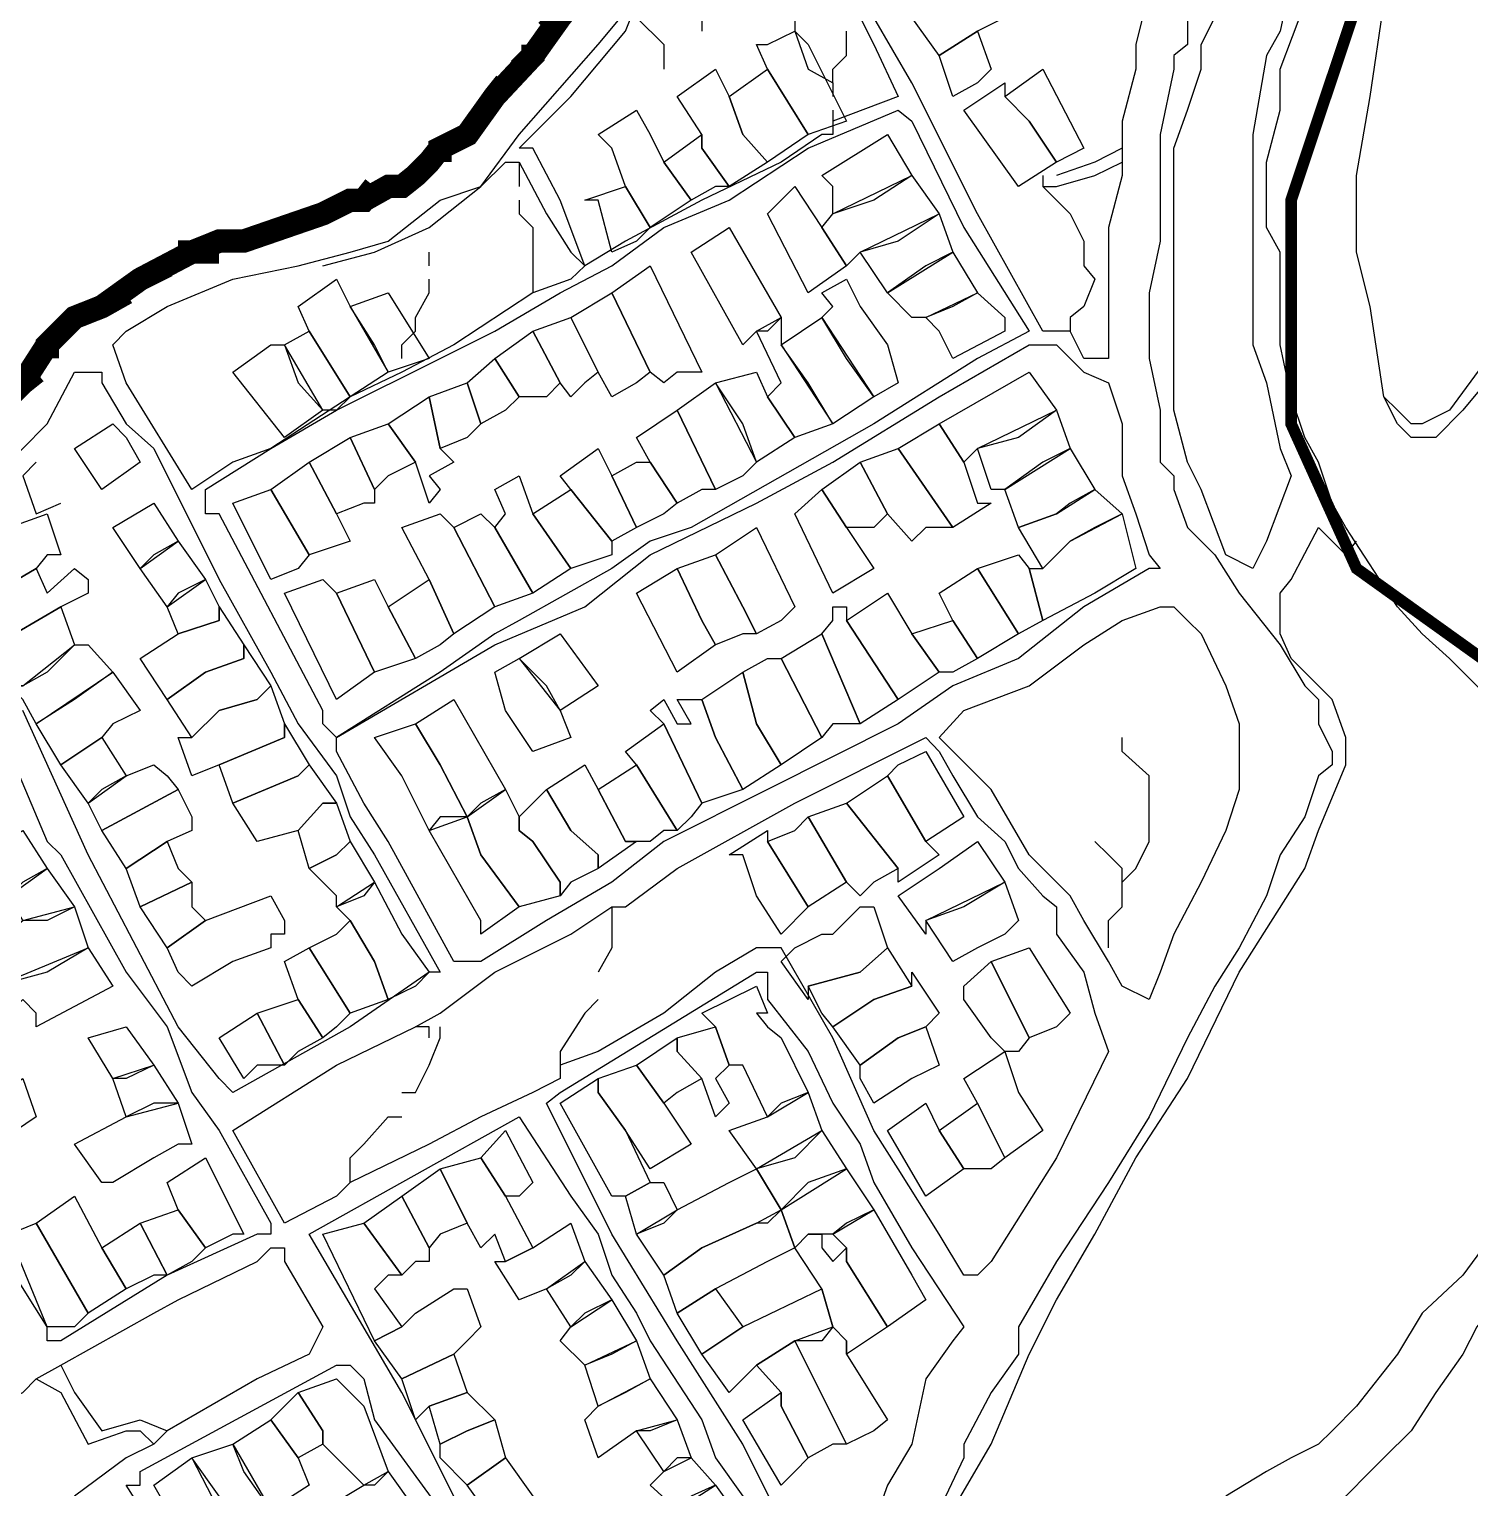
# Model space of a CAD drawing. Header units: millimetres. Extents: x -3588 to 75209, y -3737 to 38254.
# Drawn here: x 27608.5 to 27757.6, y 17771.6 to 17922.6 of the extents above; entities that cross this region are included whole.
import ezdxf

# ---------------------------------------------------------------- set-up
doc = ezdxf.new("R2010")
doc.units = ezdxf.units.MM
doc.layers.add('P', color=253, linetype='Continuous')

msp = doc.modelspace()

# ---------------------------------------------------------------- linework, layer by layer
at = {"layer": 'P'}
for points in [[(27737.968, 17914.174), (27737.968, 17918.415), (27740.497, 17925.185), (27743.329, 17930.562), (27745.858, 17937.332), (27748.69, 17942.693), (27750.099, 17946.934), (27751.507, 17949.463), (27752.643, 17953.704), (27754.052, 17959.065), (27754.052, 17963.018), (27754.052, 17965.834), (27754.052, 17971.212), (27754.052, 17976.573), (27754.052, 17983.342), (27754.052, 17986.159), (27754.052, 17988.704), (27752.643, 17988.704), (27747.282, 17988.704), (27745.858, 17988.704), (27744.738, 17987.583), (27744.738, 17986.159), (27745.858, 17974.028), (27745.858, 17968.379)], [(27747.282, 17915.599), (27748.69, 17925.185), (27750.099, 17930.562), (27752.643, 17937.332), (27755.46, 17944.101), (27759.413, 17950.887), (27763.654, 17956.248)], [(27671.345, 17925.185), (27674.161, 17927.73), (27679.522, 17934.499), (27680.947, 17935.923), (27679.522, 17930.562), (27678.114, 17925.185), (27678.114, 17922.368)], [(27694.486, 17923.777), (27695.894, 17920.96), (27698.439, 17915.599), (27691.669, 17913.054), (27691.669, 17911.646), (27690.533, 17911.646), (27686.308, 17908.813), (27678.114, 17904.86), (27670.208, 17900.635), (27665.983, 17898.091), (27664.559, 17896.682), (27660.622, 17895.274), (27652.428, 17889.913), (27647.067, 17887.08), (27641.706, 17884.536), (27633.512, 17879.174), (27629.559, 17877.766), (27625.334, 17874.949), (27618.548, 17885.96), (27617.14, 17889.913), (27618.548, 17891.321), (27622.789, 17893.85), (27629.559, 17896.682), (27636.344, 17898.091), (27641.706, 17899.499), (27645.659, 17900.635), (27651.02, 17904.86), (27655.245, 17906.285), (27659.198, 17911.646), (27667.392, 17920.96), (27674.161, 17929.138)], [(27709.449, 17923.777), (27706.633, 17922.368), (27702.68, 17919.824), (27699.847, 17923.777), (27705.208, 17926.609), (27708.041, 17927.73), (27710.858, 17925.185), (27709.449, 17923.777)], [(27739.088, 17927.73), (27737.968, 17922.368), (27736.544, 17919.824), (27735.135, 17911.646), (27735.135, 17900.635), (27735.135, 17896.682), (27735.135, 17889.913), (27736.544, 17885.96), (27737.968, 17879.174), (27739.088, 17876.358)], [(27724.413, 17926.609), (27723.004, 17920.96), (27723.004, 17918.415), (27721.596, 17913.054), (27721.596, 17910.238), (27721.596, 17908.813), (27721.596, 17907.405), (27720.172, 17902.044), (27720.172, 17896.682), (27720.172, 17892.729), (27720.172, 17888.488), (27717.643, 17888.488), (27716.219, 17891.321), (27713.402, 17891.321), (27706.633, 17903.452), (27699.847, 17917.007), (27695.894, 17923.777)], [(27665.983, 17898.091), (27663.439, 17904.86), (27660.622, 17910.238), (27659.198, 17910.238), (27664.559, 17915.599), (27670.208, 17922.368), (27671.345, 17925.185)], [(27728.366, 17925.185), (27728.366, 17920.96)], [(27663.439, 17923.777), (27660.622, 17919.824), (27656.669, 17915.599)], [(27671.345, 17923.777), (27674.161, 17920.96), (27674.161, 17919.824), (27674.161, 17918.415)], [(27687.716, 17923.777), (27687.716, 17922.368), (27689.125, 17918.415), (27691.669, 17917.007)], [(27739.088, 17876.358), (27736.544, 17869.588), (27735.135, 17866.755), (27732.319, 17868.164), (27729.774, 17874.949), (27728.366, 17877.766), (27726.957, 17883.127), (27726.957, 17888.488), (27726.957, 17896.682), (27726.957, 17903.452), (27726.957, 17910.238), (27728.366, 17914.174), (27729.774, 17918.415), (27729.774, 17920.96), (27731.182, 17923.777)], [(27684.884, 17920.96), (27687.716, 17922.368), (27689.125, 17920.96), (27693.078, 17913.054), (27689.125, 17911.646), (27684.884, 17918.415), (27683.763, 17920.96), (27684.884, 17920.96)], [(27691.669, 17917.007), (27691.669, 17918.415), (27693.078, 17919.824), (27693.078, 17922.368)], [(27706.633, 17917.007), (27704.088, 17915.599), (27702.68, 17919.824), (27706.633, 17922.368), (27708.041, 17918.415), (27706.633, 17917.007)], [(27728.366, 17920.96), (27726.957, 17919.824), (27726.957, 17918.415)], [(27682.355, 17911.646), (27684.884, 17908.813), (27680.947, 17906.285), (27678.114, 17910.238), (27678.114, 17911.646), (27675.569, 17915.599), (27679.522, 17918.415), (27680.947, 17915.599), (27682.355, 17911.646)], [(27682.355, 17911.646), (27680.947, 17915.599), (27684.884, 17918.415), (27689.125, 17911.646), (27684.884, 17908.813), (27682.355, 17911.646)], [(27711.994, 17913.054), (27709.449, 17915.599), (27713.402, 17918.415), (27717.643, 17910.238), (27714.811, 17908.813), (27711.994, 17913.054)], [(27726.957, 17918.415), (27725.533, 17911.646)], [(27656.669, 17915.599), (27653.836, 17911.646), (27651.02, 17910.238), (27649.884, 17908.813)], [(27691.669, 17917.007), (27691.669, 17915.599)], [(27711.994, 17913.054), (27714.811, 17908.813), (27710.858, 17906.285), (27705.208, 17914.174), (27709.449, 17917.007), (27709.449, 17915.599), (27711.994, 17913.054)], [(27745.858, 17907.405), (27747.282, 17915.599)], [(27699.847, 17913.054), (27705.208, 17902.044), (27711.994, 17891.321), (27706.633, 17888.488), (27695.894, 17881.719), (27676.994, 17870.996), (27672.753, 17869.588), (27668.8, 17866.755), (27659.198, 17861.394), (27656.669, 17859.986), (27651.02, 17856.033), (27640.297, 17849.263), (27638.873, 17850.672), (27638.873, 17852.08), (27628.15, 17872.405), (27626.742, 17872.405), (27626.742, 17873.525), (27626.742, 17874.949), (27633.512, 17879.174), (27640.297, 17883.127), (27651.02, 17888.488), (27656.669, 17891.321), (27663.439, 17895.274), (27668.8, 17898.091), (27674.161, 17902.044), (27680.947, 17904.86), (27689.125, 17910.238), (27698.439, 17914.174), (27699.847, 17913.054)], [(27674.161, 17908.813), (27676.994, 17904.86), (27672.753, 17902.044), (27670.208, 17906.285), (27668.8, 17910.238), (27667.392, 17911.646), (27671.345, 17914.174), (27672.753, 17911.646), (27674.161, 17908.813)], [(27691.669, 17914.174), (27691.669, 17913.054), (27691.669, 17911.646)], [(27736.544, 17902.044), (27736.544, 17904.86), (27736.544, 17908.813), (27737.968, 17914.174)], [(27679.522, 17906.285), (27676.994, 17904.86), (27674.161, 17908.813), (27678.114, 17911.646), (27678.114, 17910.238), (27680.947, 17906.285), (27679.522, 17906.285)], [(27695.894, 17904.86), (27691.669, 17903.452), (27691.669, 17904.86), (27691.669, 17906.285), (27690.533, 17907.405), (27697.319, 17911.646), (27699.847, 17907.405), (27695.894, 17904.86)], [(27725.533, 17911.646), (27725.533, 17910.238), (27725.533, 17906.285)], [(27721.596, 17910.238), (27718.764, 17908.813), (27714.811, 17907.405)], [(27638.873, 17898.091), (27644.234, 17899.499), (27649.884, 17902.044), (27655.245, 17906.285), (27657.789, 17908.813), (27659.198, 17908.813)], [(27649.884, 17908.813), (27648.475, 17907.405)], [(27659.198, 17908.813), (27659.198, 17907.405), (27659.198, 17906.285)], [(27659.198, 17908.813), (27662.03, 17903.452), (27664.559, 17899.499), (27665.983, 17898.091)], [(27713.402, 17906.285), (27714.811, 17906.285), (27718.764, 17907.405), (27721.596, 17908.813)], [(27648.475, 17907.405), (27647.067, 17906.285)], [(27698.439, 17900.635), (27694.486, 17899.499), (27693.078, 17898.091), (27690.533, 17902.044), (27691.669, 17903.452), (27699.847, 17907.405), (27702.68, 17903.452), (27698.439, 17900.635)], [(27713.402, 17907.405), (27713.402, 17906.285)], [(27748.69, 17884.536), (27747.282, 17893.85), (27745.858, 17899.499), (27745.858, 17907.405)], [(27647.067, 17906.285), (27645.659, 17906.285), (27643.114, 17904.86)], [(27671.345, 17900.635), (27668.8, 17899.499), (27667.392, 17904.86), (27665.983, 17904.86), (27670.208, 17906.285), (27672.753, 17902.044), (27671.345, 17900.635)], [(27690.533, 17902.044), (27693.078, 17898.091), (27689.125, 17895.274), (27684.884, 17903.452), (27687.716, 17906.285), (27690.533, 17902.044)], [(27713.402, 17906.285), (27716.219, 17903.452), (27717.643, 17900.635), (27717.643, 17898.091), (27718.764, 17896.682), (27717.643, 17893.85), (27716.219, 17892.729), (27716.219, 17891.321)], [(27725.533, 17906.285), (27725.533, 17900.635)], [(27638.873, 17903.452), (27630.695, 17900.635)], [(27643.114, 17904.86), (27641.706, 17904.86), (27638.873, 17903.452)], [(27659.198, 17904.86), (27659.198, 17903.452), (27660.622, 17902.044), (27660.622, 17900.635), (27660.622, 17898.091), (27660.622, 17895.274)], [(27701.271, 17898.091), (27697.319, 17895.274), (27694.486, 17899.499), (27702.68, 17903.452), (27704.088, 17899.499), (27701.271, 17898.091)], [(27684.884, 17891.321), (27683.763, 17891.321), (27682.355, 17889.913), (27676.994, 17899.499), (27680.947, 17902.044), (27686.308, 17892.729), (27684.884, 17891.321)], [(27739.088, 17884.536), (27737.968, 17889.913), (27737.968, 17899.499), (27736.544, 17902.044)], [(27628.15, 17900.635), (27625.334, 17899.499)], [(27630.695, 17900.635), (27628.15, 17900.635)], [(27725.533, 17900.635), (27724.413, 17895.274)], [(27625.334, 17899.499), (27619.973, 17896.682), (27616.02, 17893.85), (27613.187, 17892.729), (27610.37, 17889.913)], [(27649.884, 17898.091), (27649.884, 17899.499)], [(27704.088, 17893.85), (27701.271, 17892.729), (27699.847, 17892.729), (27697.319, 17895.274), (27704.088, 17899.499), (27706.633, 17895.274), (27704.088, 17893.85)], [(27675.569, 17887.08), (27674.161, 17885.96), (27672.753, 17887.08), (27668.8, 17895.274), (27672.753, 17898.091), (27678.114, 17887.08), (27675.569, 17887.08)], [(27641.706, 17893.85), (27645.659, 17887.08), (27641.706, 17884.536), (27637.465, 17891.321), (27636.344, 17893.85), (27640.297, 17896.682), (27641.706, 17893.85)], [(27647.067, 17888.488), (27647.067, 17889.913), (27648.475, 17891.321), (27648.475, 17892.729), (27649.884, 17895.274), (27649.884, 17896.682)], [(27693.078, 17888.488), (27690.533, 17892.729), (27691.669, 17893.85), (27690.533, 17895.274), (27693.078, 17896.682), (27694.486, 17893.85), (27697.319, 17889.913), (27698.439, 17885.96), (27695.894, 17884.536), (27693.078, 17888.488)], [(27644.234, 17889.913), (27641.706, 17893.85), (27645.659, 17895.274), (27649.884, 17888.488), (27645.659, 17887.08), (27644.234, 17889.913)], [(27671.345, 17885.96), (27668.8, 17884.536), (27667.392, 17887.08), (27664.559, 17892.729), (27668.8, 17895.274), (27672.753, 17887.08), (27671.345, 17885.96)], [(27702.68, 17891.321), (27701.271, 17892.729), (27706.633, 17895.274), (27709.449, 17892.729), (27709.449, 17891.321), (27704.088, 17888.488), (27702.68, 17891.321)], [(27724.413, 17895.274), (27724.413, 17892.729), (27724.413, 17888.488)], [(27665.983, 17885.96), (27664.559, 17884.536), (27663.439, 17885.96), (27660.622, 17891.321), (27664.559, 17892.729), (27667.392, 17887.08), (27665.983, 17885.96)], [(27686.308, 17889.913), (27691.669, 17881.719), (27687.716, 17880.311), (27684.884, 17884.536), (27686.308, 17885.96), (27683.763, 17891.321), (27686.308, 17892.729), (27686.308, 17889.913)], [(27689.125, 17885.96), (27686.308, 17889.913), (27690.533, 17892.729), (27695.894, 17884.536), (27691.669, 17881.719), (27689.125, 17885.96)], [(27763.654, 17892.729), (27759.413, 17888.488), (27755.46, 17883.127), (27752.643, 17881.719), (27751.507, 17881.719), (27750.099, 17883.127), (27748.69, 17884.536)], [(27610.37, 17889.913), (27607.826, 17885.96), (27606.417, 17884.536)], [(27636.344, 17885.96), (27638.873, 17883.127), (27634.92, 17880.311), (27629.559, 17887.08), (27633.512, 17889.913), (27634.92, 17889.913), (27636.344, 17885.96)], [(27640.297, 17883.127), (27638.873, 17883.127), (27634.92, 17889.913), (27637.465, 17891.321), (27641.706, 17884.536), (27640.297, 17883.127)], [(27717.643, 17887.08), (27720.172, 17885.96), (27721.596, 17881.719), (27721.596, 17876.358), (27723.004, 17872.405), (27724.413, 17868.164), (27725.533, 17866.755), (27724.413, 17866.755), (27717.643, 17862.803), (27710.858, 17857.441), (27704.088, 17854.625), (27698.439, 17850.672), (27684.884, 17843.886), (27674.161, 17838.525), (27668.8, 17834.3), (27662.03, 17830.347), (27655.245, 17826.106), (27653.836, 17826.106), (27652.428, 17826.106), (27645.659, 17838.525), (27643.114, 17842.478), (27640.297, 17847.839), (27640.297, 17849.263), (27656.669, 17858.85), (27665.983, 17862.803), (27672.753, 17868.164), (27683.763, 17873.525), (27691.669, 17877.766), (27702.68, 17884.536), (27711.994, 17889.913), (27714.811, 17889.913), (27717.643, 17887.08)], [(27662.03, 17884.536), (27659.198, 17884.536), (27656.669, 17888.488), (27660.622, 17891.321), (27663.439, 17885.96), (27662.03, 17884.536)], [(27763.654, 17891.321), (27756.868, 17883.127)], [(27657.789, 17883.127), (27655.245, 17881.719), (27653.836, 17885.96), (27656.669, 17888.488), (27659.198, 17884.536), (27657.789, 17883.127)], [(27724.413, 17888.488), (27725.533, 17883.127)], [(27605.009, 17876.358), (27610.37, 17881.719), (27613.187, 17887.08), (27614.595, 17887.08), (27616.02, 17887.08), (27616.02, 17885.96), (27618.548, 17881.719)], [(27682.355, 17881.719), (27679.522, 17885.96), (27683.763, 17887.08), (27684.884, 17884.536), (27687.716, 17880.311), (27683.763, 17877.766), (27682.355, 17881.719)], [(27710.858, 17880.311), (27706.633, 17879.174), (27705.208, 17877.766), (27702.68, 17881.719), (27711.994, 17887.08), (27714.811, 17883.127), (27710.858, 17880.311)], [(27653.836, 17880.311), (27651.02, 17879.174), (27649.884, 17884.536), (27653.836, 17885.96), (27655.245, 17881.719), (27653.836, 17880.311)], [(27682.355, 17876.358), (27679.522, 17874.949), (27675.569, 17883.127), (27679.522, 17885.96), (27683.763, 17877.766), (27682.355, 17876.358)], [(27651.02, 17879.174), (27652.428, 17877.766), (27649.884, 17876.358), (27651.02, 17874.949), (27649.884, 17873.525), (27648.475, 17877.766), (27645.659, 17881.719), (27649.884, 17884.536), (27651.02, 17879.174)], [(27741.921, 17877.766), (27740.497, 17880.311), (27739.088, 17884.536)], [(27750.099, 17881.719), (27748.69, 17884.536)], [(27678.114, 17874.949), (27675.569, 17873.525), (27672.753, 17877.766), (27671.345, 17880.311), (27675.569, 17883.127), (27679.522, 17874.949), (27678.114, 17874.949)], [(27713.402, 17877.766), (27709.449, 17874.949), (27708.041, 17874.949), (27706.633, 17879.174), (27714.811, 17883.127), (27716.219, 17879.174), (27713.402, 17877.766)], [(27725.533, 17883.127), (27725.533, 17880.311)], [(27756.868, 17883.127), (27754.052, 17880.311), (27751.507, 17880.311), (27750.099, 17881.719)], [(27618.548, 17881.719), (27621.381, 17879.174), (27628.15, 17865.635), (27633.512, 17856.033), (27636.344, 17850.672), (27640.297, 17845.31), (27641.706, 17841.069), (27644.234, 17837.117), (27651.02, 17824.986), (27649.884, 17824.986), (27641.706, 17819.336), (27629.559, 17812.551), (27628.15, 17813.975), (27623.91, 17819.336), (27614.595, 17837.117), (27607.826, 17852.08)], [(27618.548, 17880.311), (27619.973, 17877.766), (27616.02, 17874.949), (27613.187, 17879.174), (27617.14, 17881.719), (27618.548, 17880.311)], [(27645.659, 17876.358), (27644.234, 17874.949), (27641.706, 17880.311), (27645.659, 17881.719), (27648.475, 17877.766), (27645.659, 17876.358)], [(27705.208, 17877.766), (27706.633, 17873.525), (27708.041, 17873.525), (27704.088, 17870.996), (27698.439, 17879.174), (27702.68, 17881.719), (27705.208, 17877.766)], [(27643.114, 17873.525), (27640.297, 17872.405), (27637.465, 17877.766), (27641.706, 17880.311), (27644.234, 17874.949), (27644.234, 17873.525), (27643.114, 17873.525)], [(27725.533, 17880.311), (27725.533, 17877.766), (27726.957, 17876.358)], [(27668.8, 17876.358), (27671.345, 17870.996), (27668.8, 17869.588), (27664.559, 17874.949), (27663.439, 17876.358), (27667.392, 17879.174), (27668.8, 17876.358)], [(27701.271, 17870.996), (27699.847, 17869.588), (27697.319, 17872.405), (27694.486, 17877.766), (27698.439, 17879.174), (27704.088, 17870.996), (27701.271, 17870.996)], [(27716.219, 17873.525), (27714.811, 17872.405), (27710.858, 17870.996), (27709.449, 17874.949), (27716.219, 17879.174), (27718.764, 17874.949), (27716.219, 17873.525)], [(27609.234, 17877.766), (27607.826, 17876.358), (27609.234, 17872.405), (27611.779, 17873.525)], [(27640.297, 17872.405), (27641.706, 17869.588), (27637.465, 17868.164), (27633.512, 17874.949), (27637.465, 17877.766), (27640.297, 17872.405)], [(27660.622, 17872.405), (27664.559, 17866.755), (27660.622, 17864.211), (27656.669, 17870.996), (27657.789, 17872.405), (27656.669, 17874.949), (27659.198, 17876.358), (27660.622, 17872.405)], [(27674.161, 17872.405), (27671.345, 17870.996), (27668.8, 17876.358), (27671.345, 17877.766), (27672.753, 17877.766), (27675.569, 17873.525), (27674.161, 17872.405)], [(27695.894, 17870.996), (27693.078, 17870.996), (27690.533, 17874.949), (27694.486, 17877.766), (27697.319, 17872.405), (27695.894, 17870.996)], [(27726.957, 17876.358), (27726.957, 17874.949), (27728.366, 17870.996)], [(27752.643, 17859.986), (27750.099, 17862.803), (27744.738, 17870.996), (27743.329, 17873.525), (27741.921, 17877.766)], [(27636.344, 17866.755), (27633.512, 17865.635), (27629.559, 17873.525), (27633.512, 17874.949), (27637.465, 17868.164), (27636.344, 17866.755)], [(27664.559, 17866.755), (27660.622, 17872.405), (27664.559, 17874.949), (27668.8, 17869.588), (27668.8, 17868.164), (27664.559, 17866.755)], [(27693.078, 17870.996), (27695.894, 17866.755), (27691.669, 17864.211), (27687.716, 17872.405), (27690.533, 17874.949), (27693.078, 17870.996)], [(27718.764, 17870.996), (27716.219, 17869.588), (27713.402, 17866.755), (27710.858, 17870.996), (27714.811, 17872.405), (27718.764, 17874.949), (27721.596, 17872.405), (27718.764, 17870.996)], [(27621.381, 17868.164), (27619.973, 17866.755), (27617.14, 17870.996), (27621.381, 17873.525), (27623.91, 17869.588), (27621.381, 17868.164)], [(27610.37, 17868.164), (27609.234, 17866.755), (27602.465, 17862.803), (27599.648, 17866.755), (27601.056, 17866.755), (27606.417, 17870.996), (27610.37, 17872.405), (27611.779, 17868.164), (27610.37, 17868.164)], [(27652.428, 17870.996), (27656.669, 17862.803), (27652.428, 17859.986), (27649.884, 17865.635), (27647.067, 17870.996), (27651.02, 17872.405), (27652.428, 17870.996)], [(27656.669, 17870.996), (27660.622, 17864.211), (27656.669, 17862.803), (27652.428, 17870.996), (27655.245, 17872.405), (27656.669, 17870.996)], [(27716.219, 17869.588), (27721.596, 17872.405), (27723.004, 17866.755), (27718.764, 17864.211), (27713.402, 17861.394), (27711.994, 17866.755), (27713.402, 17866.755), (27716.219, 17869.588)], [(27686.308, 17861.394), (27683.763, 17859.986), (27682.355, 17862.803), (27679.522, 17868.164), (27683.763, 17870.996), (27687.716, 17862.803), (27686.308, 17861.394)], [(27704.088, 17769.373), (27708.041, 17776.142), (27711.994, 17785.457), (27714.811, 17791.106), (27718.764, 17797.875), (27723.004, 17805.781), (27728.366, 17813.975), (27733.727, 17824.986), (27740.497, 17835.708), (27741.921, 17839.661), (27744.738, 17846.431), (27744.738, 17849.263), (27743.329, 17853.2), (27739.088, 17857.441), (27737.968, 17859.986), (27737.968, 17861.394), (27737.968, 17862.803), (27737.968, 17864.211), (27739.088, 17865.635), (27741.921, 17870.996), (27744.738, 17868.164), (27745.858, 17869.588)], [(27728.366, 17870.996), (27731.182, 17868.164), (27733.727, 17864.211), (27737.968, 17858.85), (27740.497, 17854.625), (27741.921, 17853.2), (27741.921, 17850.672)], [(27623.91, 17864.211), (27622.789, 17862.803), (27619.973, 17866.755), (27623.91, 17869.588), (27626.742, 17865.635), (27623.91, 17864.211)], [(27682.355, 17859.986), (27679.522, 17858.85), (27678.114, 17861.394), (27675.569, 17866.755), (27679.522, 17868.164), (27682.355, 17862.803), (27683.763, 17859.986), (27682.355, 17859.986)], [(27711.994, 17866.755), (27713.402, 17861.394), (27710.858, 17859.986), (27706.633, 17866.755), (27710.858, 17868.164), (27711.994, 17866.755)], [(27614.595, 17865.635), (27614.595, 17864.211), (27611.779, 17862.803), (27605.009, 17858.85), (27602.465, 17862.803), (27609.234, 17866.755), (27610.37, 17864.211), (27613.187, 17866.755), (27614.595, 17865.635)], [(27678.114, 17861.394), (27679.522, 17858.85), (27675.569, 17856.033), (27671.345, 17864.211), (27675.569, 17866.755), (27678.114, 17861.394)], [(27706.633, 17866.755), (27710.858, 17859.986), (27706.633, 17857.441), (27704.088, 17861.394), (27702.68, 17864.211), (27706.633, 17866.755)], [(27628.15, 17862.803), (27628.15, 17861.394), (27623.91, 17859.986), (27622.789, 17862.803), (27626.742, 17865.635), (27628.15, 17862.803)], [(27640.297, 17864.211), (27644.234, 17856.033), (27640.297, 17853.2), (27634.92, 17864.211), (27638.873, 17865.635), (27640.297, 17864.211)], [(27645.659, 17862.803), (27648.475, 17857.441), (27644.234, 17856.033), (27640.297, 17864.211), (27644.234, 17865.635), (27645.659, 17862.803)], [(27651.02, 17858.85), (27648.475, 17857.441), (27645.659, 17862.803), (27649.884, 17865.635), (27652.428, 17859.986), (27651.02, 17858.85)], [(27699.847, 17859.986), (27702.68, 17856.033), (27698.439, 17853.2), (27693.078, 17861.394), (27697.319, 17864.211), (27699.847, 17859.986)], [(27610.37, 17856.033), (27607.826, 17854.625), (27606.417, 17854.625), (27605.009, 17858.85), (27611.779, 17862.803), (27613.187, 17858.85), (27610.37, 17856.033)], [(27630.695, 17857.441), (27626.742, 17856.033), (27622.789, 17853.2), (27619.973, 17857.441), (27623.91, 17859.986), (27628.15, 17861.394), (27628.15, 17862.803), (27630.695, 17858.85), (27630.695, 17857.441)], [(27693.078, 17861.394), (27698.439, 17853.2), (27694.486, 17850.672), (27690.533, 17859.986), (27691.669, 17861.394), (27691.669, 17862.803), (27693.078, 17862.803), (27693.078, 17861.394)], [(27721.596, 17861.394), (27725.533, 17862.803), (27726.957, 17862.803), (27728.366, 17861.394), (27729.774, 17859.986), (27732.319, 17854.625), (27733.727, 17850.672), (27733.727, 17846.431), (27733.727, 17843.886), (27732.319, 17839.661), (27729.774, 17834.3), (27726.957, 17828.939), (27725.533, 17824.986), (27724.413, 17822.153), (27721.596, 17823.561), (27720.172, 17826.106), (27717.643, 17830.347), (27716.219, 17832.876), (27711.994, 17837.117), (27708.041, 17843.886), (27702.68, 17849.263), (27705.208, 17852.08), (27711.994, 17854.625), (27717.643, 17858.85), (27721.596, 17861.394)], [(27704.088, 17856.033), (27702.68, 17856.033), (27699.847, 17859.986), (27704.088, 17861.394), (27706.633, 17857.441), (27704.088, 17856.033)], [(27662.03, 17854.625), (27659.198, 17857.441), (27663.439, 17859.986), (27667.392, 17854.625), (27663.439, 17852.08), (27662.03, 17854.625)], [(27691.669, 17850.672), (27690.533, 17849.263), (27686.308, 17857.441), (27690.533, 17859.986), (27694.486, 17850.672), (27691.669, 17850.672)], [(27763.654, 17849.263), (27755.46, 17857.441), (27752.643, 17859.986)], [(27613.187, 17853.2), (27609.234, 17850.672), (27607.826, 17853.2), (27606.417, 17854.625), (27607.826, 17854.625), (27613.187, 17858.85), (27614.595, 17858.85), (27617.14, 17856.033), (27613.187, 17853.2)], [(27632.103, 17853.2), (27628.15, 17852.08), (27625.334, 17849.263), (27622.789, 17853.2), (27626.742, 17856.033), (27630.695, 17857.441), (27630.695, 17858.85), (27633.512, 17854.625), (27632.103, 17853.2)], [(27657.789, 17852.08), (27656.669, 17856.033), (27659.198, 17857.441), (27663.439, 17852.08), (27664.559, 17849.263), (27660.622, 17847.839), (27657.789, 17852.08)], [(27686.308, 17857.441), (27690.533, 17849.263), (27686.308, 17846.431), (27683.763, 17850.672), (27682.355, 17856.033), (27684.884, 17857.441), (27686.308, 17857.441)], [(27617.14, 17850.672), (27616.02, 17849.263), (27611.779, 17846.431), (27609.234, 17850.672), (27617.14, 17856.033), (27619.973, 17852.08), (27617.14, 17850.672)], [(27679.522, 17849.263), (27678.114, 17853.2), (27682.355, 17856.033), (27683.763, 17850.672), (27686.308, 17846.431), (27682.355, 17843.886), (27679.522, 17849.263)], [(27634.92, 17850.672), (27634.92, 17849.263), (27628.15, 17846.431), (27625.334, 17845.31), (27623.91, 17849.263), (27625.334, 17849.263), (27628.15, 17852.08), (27632.103, 17853.2), (27633.512, 17854.625), (27634.92, 17850.672)], [(27655.245, 17842.478), (27653.836, 17841.069), (27651.02, 17846.431), (27648.475, 17850.672), (27652.428, 17853.2), (27657.789, 17843.886), (27655.245, 17842.478)], [(27678.114, 17853.2), (27679.522, 17849.263), (27682.355, 17843.886), (27678.114, 17842.478), (27674.161, 17850.672), (27672.753, 17852.08), (27674.161, 17853.2), (27675.569, 17850.672), (27676.994, 17850.672), (27675.569, 17853.2), (27676.994, 17853.2), (27678.114, 17853.2)], [(27637.465, 17846.431), (27636.344, 17845.31), (27629.559, 17842.478), (27628.15, 17846.431), (27634.92, 17849.263), (27634.92, 17850.672), (27637.465, 17846.431)], [(27651.02, 17841.069), (27649.884, 17839.661), (27647.067, 17845.31), (27644.234, 17849.263), (27648.475, 17850.672), (27651.02, 17846.431), (27653.836, 17841.069), (27651.02, 17841.069)], [(27676.994, 17841.069), (27675.569, 17839.661), (27671.345, 17846.431), (27670.208, 17847.839), (27674.161, 17850.672), (27678.114, 17842.478), (27676.994, 17841.069)], [(27741.921, 17850.672), (27743.329, 17847.839), (27743.329, 17846.431), (27741.921, 17845.31)], [(27616.02, 17843.886), (27614.595, 17842.478), (27611.779, 17846.431), (27616.02, 17849.263), (27618.548, 17845.31), (27616.02, 17843.886)], [(27702.68, 17847.839), (27704.088, 17845.31), (27706.633, 17841.069), (27709.449, 17838.525), (27710.858, 17835.708), (27713.402, 17832.876), (27714.811, 17831.755), (27714.811, 17828.939), (27717.643, 17824.986), (27718.764, 17820.745), (27720.172, 17816.792), (27714.811, 17805.781), (27708.041, 17795.059), (27706.633, 17793.65), (27705.208, 17793.65), (27702.68, 17797.875), (27698.439, 17804.661), (27695.894, 17808.614), (27691.669, 17818.2), (27686.308, 17827.514), (27683.763, 17827.514), (27679.522, 17824.986), (27674.161, 17820.745), (27667.392, 17816.792), (27663.439, 17815.384), (27663.439, 17813.975), (27660.622, 17812.551), (27655.245, 17810.022), (27649.884, 17807.19), (27641.706, 17803.237), (27640.297, 17801.828), (27634.92, 17799.012), (27629.559, 17808.614), (27640.297, 17815.384), (27648.475, 17819.336), (27651.02, 17820.745), (27656.669, 17824.986), (27664.559, 17828.939), (27668.8, 17831.755), (27670.208, 17831.755), (27675.569, 17835.708), (27687.716, 17842.478), (27701.271, 17849.263), (27702.68, 17847.839)], [(27721.596, 17834.3), (27723.004, 17835.708), (27724.413, 17838.525), (27724.413, 17841.069), (27724.413, 17842.478), (27724.413, 17843.886), (27724.413, 17845.31), (27721.596, 17847.839), (27721.596, 17849.263)], [(27606.417, 17847.839), (27610.37, 17838.525), (27611.779, 17837.117), (27618.548, 17824.986), (27622.789, 17819.336), (27625.334, 17812.551), (27628.15, 17808.614), (27633.512, 17799.012), (27633.512, 17797.875), (27632.103, 17797.875), (27622.789, 17793.65), (27611.779, 17786.865), (27610.37, 17786.865), (27610.37, 17788.289), (27603.585, 17799.012)], [(27698.439, 17846.431), (27701.271, 17847.839), (27705.208, 17841.069), (27701.271, 17838.525), (27697.319, 17845.31), (27698.439, 17846.431)], [(27622.789, 17845.31), (27623.91, 17843.886), (27616.02, 17839.661), (27614.595, 17842.478), (27618.548, 17845.31), (27621.381, 17846.431), (27622.789, 17845.31)], [(27638.873, 17842.478), (27636.344, 17839.661), (27632.103, 17838.525), (27629.559, 17842.478), (27636.344, 17845.31), (27637.465, 17846.431), (27640.297, 17842.478), (27638.873, 17842.478)], [(27667.392, 17843.886), (27670.208, 17838.525), (27671.345, 17838.525), (27667.392, 17835.708), (27667.392, 17837.117), (27664.559, 17839.661), (27662.03, 17843.886), (27665.983, 17846.431), (27667.392, 17843.886)], [(27674.161, 17839.661), (27672.753, 17838.525), (27671.345, 17838.525), (27670.208, 17838.525), (27667.392, 17843.886), (27671.345, 17846.431), (27675.569, 17839.661), (27674.161, 17839.661)], [(27701.271, 17838.525), (27702.68, 17837.117), (27698.439, 17834.3), (27698.439, 17835.708), (27693.078, 17842.478), (27697.319, 17845.31), (27701.271, 17838.525)], [(27741.921, 17845.31), (27740.497, 17841.069)], [(27625.334, 17841.069), (27625.334, 17839.661), (27622.789, 17838.525), (27618.548, 17835.708), (27616.02, 17839.661), (27623.91, 17843.886), (27625.334, 17841.069)], [(27655.245, 17837.117), (27653.836, 17841.069), (27657.789, 17843.886), (27659.198, 17841.069), (27659.198, 17839.661), (27660.622, 17838.525), (27663.439, 17834.3), (27663.439, 17832.876), (27659.198, 17831.755), (27655.245, 17837.117)], [(27664.559, 17834.3), (27663.439, 17832.876), (27663.439, 17834.3), (27660.622, 17838.525), (27659.198, 17839.661), (27659.198, 17841.069), (27662.03, 17843.886), (27664.559, 17839.661), (27667.392, 17837.117), (27667.392, 17835.708), (27664.559, 17834.3)], [(27641.706, 17838.525), (27640.297, 17837.117), (27637.465, 17835.708), (27636.344, 17839.661), (27638.873, 17842.478), (27640.297, 17842.478), (27641.706, 17838.525)], [(27695.894, 17834.3), (27694.486, 17832.876), (27693.078, 17834.3), (27689.125, 17841.069), (27693.078, 17842.478), (27698.439, 17835.708), (27695.894, 17834.3)], [(27655.245, 17837.117), (27659.198, 17831.755), (27655.245, 17828.939), (27655.245, 17830.347), (27649.884, 17839.661), (27653.836, 17841.069), (27655.245, 17837.117)], [(27687.716, 17839.661), (27689.125, 17841.069), (27693.078, 17834.3), (27689.125, 17831.755), (27684.884, 17838.525), (27687.716, 17839.661)], [(27740.497, 17841.069), (27737.968, 17837.117)], [(27607.826, 17834.3), (27606.417, 17832.876), (27602.465, 17831.755), (27601.056, 17834.3), (27599.648, 17832.876), (27598.224, 17834.3), (27601.056, 17835.708), (27607.826, 17839.661), (27610.37, 17835.708), (27607.826, 17834.3)], [(27683.763, 17832.876), (27682.355, 17837.117), (27680.947, 17837.117), (27684.884, 17839.661), (27684.884, 17838.525), (27689.125, 17831.755), (27686.308, 17828.939), (27683.763, 17832.876)], [(27623.91, 17835.708), (27625.334, 17834.3), (27619.973, 17831.755), (27618.548, 17835.708), (27622.789, 17838.525), (27623.91, 17835.708)], [(27643.114, 17832.876), (27640.297, 17831.755), (27640.297, 17832.876), (27637.465, 17835.708), (27640.297, 17837.117), (27641.706, 17838.525), (27644.234, 17834.3), (27643.114, 17832.876)], [(27705.208, 17831.755), (27701.271, 17830.347), (27701.271, 17828.939), (27698.439, 17832.876), (27702.68, 17835.708), (27706.633, 17838.525), (27709.449, 17834.3), (27705.208, 17831.755)], [(27721.596, 17834.3), (27721.596, 17835.708), (27720.172, 17837.117), (27718.764, 17838.525)], [(27737.968, 17837.117), (27736.544, 17832.876)], [(27610.37, 17830.347), (27607.826, 17830.347), (27606.417, 17832.876), (27610.37, 17835.708), (27613.187, 17831.755), (27610.37, 17830.347)], [(27625.334, 17831.755), (27626.742, 17830.347), (27622.789, 17827.514), (27619.973, 17831.755), (27625.334, 17834.3), (27625.334, 17831.755)], [(27648.475, 17823.561), (27645.659, 17822.153), (27644.234, 17826.106), (27641.706, 17830.347), (27640.297, 17831.755), (27644.234, 17834.3), (27647.067, 17828.939), (27649.884, 17824.986), (27648.475, 17823.561)], [(27709.449, 17828.939), (27706.633, 17827.514), (27704.088, 17826.106), (27701.271, 17830.347), (27709.449, 17834.3), (27710.858, 17830.347), (27709.449, 17828.939)], [(27720.172, 17827.514), (27720.172, 17828.939), (27720.172, 17830.347), (27721.596, 17831.755), (27721.596, 17834.3)], [(27633.512, 17828.939), (27633.512, 17827.514), (27629.559, 17826.106), (27625.334, 17823.561), (27623.91, 17824.986), (27622.789, 17827.514), (27626.742, 17830.347), (27633.512, 17832.876), (27634.92, 17830.347), (27634.92, 17828.939), (27633.512, 17828.939)], [(27736.544, 17832.876), (27733.727, 17827.514)], [(27610.37, 17824.986), (27605.009, 17823.561), (27602.465, 17826.106), (27607.826, 17830.347), (27613.187, 17831.755), (27614.595, 17827.514), (27610.37, 17824.986)], [(27668.8, 17831.755), (27668.8, 17830.347), (27668.8, 17827.514), (27667.392, 17824.986)], [(27689.125, 17823.561), (27689.125, 17822.153), (27686.308, 17826.106), (27687.716, 17827.514), (27690.533, 17828.939), (27691.669, 17828.939), (27694.486, 17831.755), (27695.894, 17831.755), (27697.319, 17827.514), (27694.486, 17824.986), (27689.125, 17823.561)], [(27640.297, 17828.939), (27641.706, 17830.347), (27644.234, 17826.106), (27645.659, 17822.153), (27641.706, 17820.745), (27637.465, 17827.514), (27640.297, 17828.939)], [(27609.234, 17820.745), (27607.826, 17822.153), (27606.417, 17820.745), (27605.009, 17823.561), (27614.595, 17827.514), (27617.14, 17823.561), (27609.234, 17819.336), (27609.234, 17820.745)], [(27640.297, 17819.336), (27638.873, 17818.2), (27636.344, 17822.153), (27634.92, 17826.106), (27637.465, 17827.514), (27641.706, 17820.745), (27640.297, 17819.336)], [(27690.533, 17820.745), (27689.125, 17823.561), (27694.486, 17824.986), (27697.319, 17827.514), (27699.847, 17823.561), (27695.894, 17822.153), (27691.669, 17819.336), (27690.533, 17820.745)], [(27714.811, 17819.336), (27711.994, 17818.2), (27708.041, 17826.106), (27711.994, 17827.514), (27716.219, 17820.745), (27714.811, 17819.336)], [(27733.727, 17827.514), (27731.182, 17823.561)], [(27689.125, 17816.792), (27691.669, 17811.431), (27694.486, 17807.19), (27695.894, 17803.237), (27699.847, 17796.467), (27705.208, 17788.289), (27704.088, 17786.865), (27701.271, 17782.912), (27699.847, 17776.142), (27697.319, 17771.901), (27694.486, 17764.012), (27691.669, 17759.771), (27690.533, 17759.771), (27689.125, 17762.587), (27682.355, 17776.142), (27675.569, 17786.865), (27668.8, 17797.875), (27662.03, 17811.431), (27663.439, 17812.551), (27683.763, 17824.986), (27684.884, 17824.986), (27684.884, 17822.153), (27689.125, 17816.792)], [(27701.271, 17819.336), (27698.439, 17818.2), (27694.486, 17815.384), (27691.669, 17819.336), (27695.894, 17822.153), (27699.847, 17823.561), (27699.847, 17824.986), (27702.68, 17820.745), (27701.271, 17819.336)], [(27710.858, 17816.792), (27709.449, 17816.792), (27708.041, 17818.2), (27705.208, 17822.153), (27705.208, 17823.561), (27708.041, 17826.106), (27711.994, 17818.2), (27710.858, 17816.792)], [(27686.308, 17811.431), (27684.884, 17810.022), (27682.355, 17815.384), (27680.947, 17815.384), (27679.522, 17819.336), (27678.114, 17820.745), (27683.763, 17823.561), (27684.884, 17820.745), (27683.763, 17820.745), (27684.884, 17819.336), (27686.308, 17818.2), (27689.125, 17812.551), (27686.308, 17811.431)], [(27731.182, 17823.561), (27728.366, 17818.2), (27724.413, 17810.022), (27720.172, 17803.237), (27714.811, 17795.059)], [(27636.344, 17816.792), (27634.92, 17815.384), (27632.103, 17820.745), (27636.344, 17822.153), (27638.873, 17818.2), (27636.344, 17816.792)], [(27667.392, 17822.153), (27665.983, 17820.745), (27663.439, 17816.792), (27663.439, 17815.384)], [(27632.103, 17815.384), (27630.695, 17813.975), (27628.15, 17818.2), (27632.103, 17820.745), (27634.92, 17815.384), (27632.103, 17815.384)], [(27618.548, 17813.975), (27617.14, 17813.975), (27614.595, 17818.2), (27618.548, 17819.336), (27621.381, 17815.384), (27618.548, 17813.975)], [(27649.884, 17818.2), (27649.884, 17819.336), (27648.475, 17819.336)], [(27651.02, 17818.2), (27651.02, 17819.336)], [(27680.947, 17815.384), (27679.522, 17813.975), (27680.947, 17811.431), (27679.522, 17810.022), (27678.114, 17813.975), (27675.569, 17816.792), (27675.569, 17818.2), (27679.522, 17819.336), (27680.947, 17815.384)], [(27694.486, 17813.975), (27694.486, 17815.384), (27698.439, 17818.2), (27701.271, 17819.336), (27702.68, 17815.384), (27699.847, 17813.975), (27695.894, 17811.431), (27694.486, 17813.975)], [(27647.067, 17812.551), (27648.475, 17812.551), (27649.884, 17815.384), (27651.02, 17818.2)], [(27675.569, 17812.551), (27674.161, 17811.431), (27671.345, 17815.384), (27675.569, 17818.2), (27675.569, 17816.792), (27678.114, 17813.975), (27675.569, 17812.551)], [(27710.858, 17812.551), (27713.402, 17808.614), (27709.449, 17805.781), (27706.633, 17811.431), (27705.208, 17813.975), (27709.449, 17816.792), (27710.858, 17812.551)], [(27621.381, 17811.431), (27618.548, 17810.022), (27617.14, 17813.975), (27621.381, 17815.384), (27623.91, 17811.431), (27621.381, 17811.431)], [(27674.161, 17811.431), (27676.994, 17807.19), (27672.753, 17804.661), (27670.208, 17808.614), (27667.392, 17812.551), (27667.392, 17813.975), (27671.345, 17815.384), (27674.161, 17811.431)], [(27605.009, 17807.19), (27601.056, 17804.661), (27599.648, 17808.614), (27607.826, 17813.975), (27609.234, 17810.022), (27605.009, 17807.19)], [(27668.8, 17801.828), (27663.439, 17811.431), (27667.392, 17813.975), (27667.392, 17812.551), (27670.208, 17808.614), (27672.753, 17803.237), (27670.208, 17801.828), (27668.8, 17801.828)], [(27623.91, 17807.19), (27621.381, 17805.781), (27617.14, 17803.237), (27616.02, 17803.237), (27613.187, 17807.19), (27618.548, 17810.022), (27623.91, 17811.431), (27625.334, 17807.19), (27623.91, 17807.19)], [(27687.716, 17805.781), (27683.763, 17804.661), (27680.947, 17808.614), (27684.884, 17810.022), (27689.125, 17812.551), (27690.533, 17808.614), (27687.716, 17805.781)], [(27702.68, 17808.614), (27705.208, 17804.661), (27701.271, 17801.828), (27697.319, 17808.614), (27701.271, 17811.431), (27702.68, 17808.614)], [(27708.041, 17804.661), (27705.208, 17804.661), (27702.68, 17808.614), (27706.633, 17811.431), (27709.449, 17805.781), (27708.041, 17804.661)], [(27652.428, 17770.781), (27647.067, 17781.504), (27637.465, 17797.875), (27659.198, 17810.022), (27664.559, 17801.828), (27667.392, 17797.875), (27668.8, 17793.65)], [(27641.706, 17803.237), (27641.706, 17804.661), (27641.706, 17805.781), (27643.114, 17807.19), (27645.659, 17810.022), (27647.067, 17810.022)], [(27659.198, 17801.828), (27657.789, 17801.828), (27655.245, 17805.781), (27657.789, 17808.614), (27660.622, 17803.237), (27659.198, 17801.828)], [(27689.125, 17803.237), (27686.308, 17800.42), (27683.763, 17804.661), (27690.533, 17808.614), (27693.078, 17804.661), (27689.125, 17803.237)], [(27629.559, 17797.875), (27626.742, 17796.467), (27623.91, 17800.42), (27622.789, 17803.237), (27626.742, 17805.781), (27630.695, 17797.875), (27629.559, 17797.875)], [(27657.789, 17801.828), (27660.622, 17796.467), (27657.789, 17795.059), (27656.669, 17797.875), (27655.245, 17796.467), (27653.836, 17799.012), (27651.02, 17804.661), (27655.245, 17805.781), (27657.789, 17801.828)], [(27651.02, 17797.875), (27649.884, 17796.467), (27647.067, 17801.828), (27651.02, 17804.661), (27653.836, 17799.012), (27651.02, 17797.875)], [(27684.884, 17799.012), (27683.763, 17799.012), (27678.114, 17796.467), (27674.161, 17793.65), (27671.345, 17797.875), (27675.569, 17800.42), (27680.947, 17803.237), (27683.763, 17804.661), (27686.308, 17800.42), (27684.884, 17799.012)], [(27693.078, 17799.012), (27691.669, 17797.875), (27690.533, 17797.875), (27689.125, 17797.875), (27687.716, 17796.467), (27686.308, 17800.42), (27693.078, 17804.661), (27695.894, 17800.42), (27693.078, 17799.012)], [(27674.161, 17799.012), (27671.345, 17797.875), (27670.208, 17801.828), (27672.753, 17803.237), (27674.161, 17803.237), (27675.569, 17800.42), (27674.161, 17799.012)], [(27616.02, 17796.467), (27618.548, 17792.226), (27614.595, 17789.698), (27609.234, 17799.012), (27613.187, 17801.828), (27616.02, 17796.467)], [(27648.475, 17795.059), (27647.067, 17793.65), (27643.114, 17799.012), (27647.067, 17801.828), (27649.884, 17796.467), (27649.884, 17795.059), (27648.475, 17795.059)], [(27625.334, 17795.059), (27622.789, 17793.65), (27619.973, 17799.012), (27623.91, 17800.42), (27626.742, 17796.467), (27625.334, 17795.059)], [(27687.716, 17796.467), (27684.884, 17795.059), (27679.522, 17792.226), (27675.569, 17789.698), (27674.161, 17793.65), (27678.114, 17796.467), (27683.763, 17799.012), (27686.308, 17800.42), (27687.716, 17796.467)], [(27699.847, 17793.65), (27701.271, 17791.106), (27697.319, 17788.289), (27693.078, 17795.059), (27693.078, 17796.467), (27691.669, 17797.875), (27695.894, 17800.42), (27699.847, 17793.65)], [(27613.187, 17788.289), (27610.37, 17788.289), (27606.417, 17797.875), (27609.234, 17799.012), (27614.595, 17789.698), (27613.187, 17788.289)], [(27621.381, 17793.65), (27618.548, 17792.226), (27616.02, 17796.467), (27619.973, 17799.012), (27622.789, 17793.65), (27621.381, 17793.65)], [(27645.659, 17793.65), (27644.234, 17792.226), (27647.067, 17788.289), (27644.234, 17786.865), (27638.873, 17797.875), (27643.114, 17799.012), (27647.067, 17793.65), (27645.659, 17793.65)], [(27664.559, 17793.65), (27662.03, 17792.226), (27659.198, 17791.106), (27656.669, 17795.059), (27657.789, 17795.059), (27660.622, 17796.467), (27664.559, 17799.012), (27665.983, 17795.059), (27664.559, 17793.65)], [(27690.533, 17796.467), (27691.669, 17795.059), (27693.078, 17796.467), (27693.078, 17795.059), (27697.319, 17788.289), (27693.078, 17785.457), (27693.078, 17786.865), (27691.669, 17788.289), (27690.533, 17792.226), (27687.716, 17796.467), (27689.125, 17797.875), (27690.533, 17797.875), (27690.533, 17796.467)], [(27760.821, 17799.012), (27756.868, 17793.65)], [(27632.103, 17795.059), (27633.512, 17796.467), (27634.92, 17796.467), (27634.92, 17795.059), (27638.873, 17788.289), (27637.465, 17785.457), (27632.103, 17782.912), (27622.789, 17777.551), (27621.381, 17776.142), (27618.548, 17774.734), (27613.187, 17770.781)], [(27588.909, 17770.781), (27595.695, 17774.734), (27599.648, 17776.142), (27605.009, 17780.095), (27607.826, 17781.504), (27609.234, 17782.912), (27611.779, 17784.336), (27621.381, 17789.698), (27623.91, 17791.106), (27632.103, 17795.059)], [(27665.983, 17789.698), (27664.559, 17788.289), (27662.03, 17792.226), (27665.983, 17795.059), (27668.8, 17791.106), (27665.983, 17789.698)], [(27714.811, 17795.059), (27710.858, 17788.289), (27710.858, 17785.457)], [(27668.8, 17793.65), (27671.345, 17789.698), (27672.753, 17786.865), (27678.114, 17778.687), (27679.522, 17774.734), (27682.355, 17770.781)], [(27756.868, 17793.65), (27752.643, 17789.698)], [(27653.836, 17786.865), (27652.428, 17785.457), (27647.067, 17782.912), (27644.234, 17786.865), (27647.067, 17788.289), (27648.475, 17789.698), (27652.428, 17792.226), (27653.836, 17792.226), (27655.245, 17788.289), (27653.836, 17786.865)], [(27682.355, 17788.289), (27678.114, 17785.457), (27675.569, 17789.698), (27679.522, 17792.226), (27682.355, 17788.289)], [(27690.533, 17786.865), (27687.716, 17786.865), (27683.763, 17784.336), (27680.947, 17781.504), (27678.114, 17785.457), (27682.355, 17788.289), (27690.533, 17792.226), (27691.669, 17788.289), (27690.533, 17786.865)], [(27668.8, 17785.457), (27665.983, 17784.336), (27663.439, 17786.865), (27664.559, 17788.289), (27668.8, 17791.106), (27671.345, 17786.865), (27668.8, 17785.457)], [(27752.643, 17789.698), (27750.099, 17785.457)], [(27759.413, 17789.698), (27758.293, 17788.289), (27756.868, 17785.457)], [(27695.894, 17777.551), (27693.078, 17776.142), (27687.716, 17786.865), (27691.669, 17788.289), (27693.078, 17786.865), (27693.078, 17785.457), (27697.319, 17778.687), (27695.894, 17777.551)], [(27670.208, 17781.504), (27667.392, 17780.095), (27665.983, 17784.336), (27671.345, 17786.865), (27672.753, 17782.912), (27670.208, 17781.504)], [(27691.669, 17776.142), (27689.125, 17774.734), (27686.308, 17780.095), (27686.308, 17781.504), (27683.763, 17784.336), (27687.716, 17786.865), (27693.078, 17776.142), (27691.669, 17776.142)], [(27611.779, 17784.336), (27613.187, 17781.504), (27616.02, 17777.551), (27619.973, 17778.687), (27622.789, 17777.551)], [(27625.334, 17761.179), (27618.548, 17771.901), (27619.973, 17771.901), (27619.973, 17773.326), (27640.297, 17784.336), (27641.706, 17784.336), (27643.114, 17782.912), (27644.234, 17778.687)], [(27647.067, 17782.912), (27652.428, 17785.457), (27653.836, 17781.504), (27649.884, 17780.095), (27648.475, 17778.687), (27647.067, 17782.912)], [(27710.858, 17785.457), (27708.041, 17781.504)], [(27750.099, 17785.457), (27745.858, 17780.095)], [(27756.868, 17785.457), (27754.052, 17781.504)], [(27609.234, 17782.912), (27611.779, 17781.504), (27614.595, 17776.142), (27618.548, 17777.551), (27619.973, 17777.551), (27621.381, 17776.142)], [(27644.234, 17771.901), (27643.114, 17771.901), (27638.873, 17776.142), (27638.873, 17777.551), (27636.344, 17781.504), (27640.297, 17782.912), (27643.114, 17780.095), (27645.659, 17773.326), (27644.234, 17771.901)], [(27672.753, 17777.551), (27671.345, 17777.551), (27667.392, 17774.734), (27665.983, 17778.687), (27667.392, 17780.095), (27672.753, 17782.912), (27675.569, 17778.687), (27672.753, 17777.551)], [(27638.873, 17777.551), (27638.873, 17776.142), (27636.344, 17774.734), (27633.512, 17778.687), (27636.344, 17781.504), (27638.873, 17777.551)], [(27653.836, 17777.551), (27651.02, 17776.142), (27649.884, 17780.095), (27653.836, 17781.504), (27656.669, 17778.687), (27653.836, 17777.551)], [(27687.716, 17773.326), (27686.308, 17771.901), (27682.355, 17778.687), (27686.308, 17781.504), (27686.308, 17780.095), (27689.125, 17774.734), (27687.716, 17773.326)], [(27708.041, 17781.504), (27705.208, 17776.142), (27705.208, 17774.734)], [(27754.052, 17781.504), (27751.507, 17777.551)], [(27745.858, 17780.095), (27743.329, 17777.551)], [(27630.695, 17773.326), (27629.559, 17776.142), (27633.512, 17778.687), (27636.344, 17774.734), (27637.465, 17771.901), (27633.512, 17769.373), (27630.695, 17773.326)], [(27644.234, 17778.687), (27651.02, 17769.373)], [(27653.836, 17777.551), (27656.669, 17778.687), (27657.789, 17774.734), (27653.836, 17771.901), (27651.02, 17774.734), (27651.02, 17776.142), (27653.836, 17777.551)], [(27675.569, 17774.734), (27674.161, 17773.326), (27671.345, 17777.551), (27675.569, 17778.687), (27676.994, 17774.734), (27675.569, 17774.734)], [(27743.329, 17777.551), (27741.921, 17776.142), (27739.088, 17774.734)], [(27751.507, 17777.551), (27748.69, 17774.734), (27747.282, 17773.326)], [(27628.15, 17770.781), (27625.334, 17774.734), (27629.559, 17776.142), (27633.512, 17769.373), (27629.559, 17766.54), (27628.15, 17770.781)], [(27629.559, 17766.54), (27630.695, 17765.132), (27626.742, 17762.587), (27621.381, 17771.901), (27625.334, 17774.734), (27629.559, 17766.54)], [(27657.789, 17769.373), (27656.669, 17767.965), (27653.836, 17771.901), (27657.789, 17774.734), (27660.622, 17770.781), (27657.789, 17769.373)], [(27676.994, 17770.781), (27675.569, 17769.373), (27672.753, 17771.901), (27674.161, 17773.326), (27676.994, 17774.734), (27679.522, 17771.901), (27676.994, 17770.781)], [(27705.208, 17774.734), (27702.68, 17769.373)], [(27739.088, 17774.734), (27736.544, 17773.326)], [(27644.234, 17767.965), (27641.706, 17765.132), (27638.873, 17769.373), (27643.114, 17771.901), (27645.659, 17773.326), (27648.475, 17769.373), (27644.234, 17767.965)], [(27736.544, 17773.326), (27732.319, 17770.781)], [(27747.282, 17773.326), (27744.738, 17770.781), (27741.921, 17769.373)], [(27679.522, 17766.54), (27678.114, 17765.132), (27674.161, 17762.587), (27672.753, 17762.587), (27671.345, 17765.132), (27672.753, 17766.54), (27672.753, 17767.965), (27675.569, 17769.373), (27679.522, 17771.901), (27682.355, 17767.965), (27679.522, 17766.54)]]:
    msp.add_lwpolyline(points, dxfattribs=at)
at = {"layer": 'P', "color": 254, "const_width": 1.2}
for points in [[(27739.088, 17881.719), (27739.088, 17904.86), (27752.643, 17945.51), (27762.246, 17967.259)], [(27829.989, 17770.781), (27823.22, 17781.504), (27813.618, 17785.457), (27793.293, 17784.336), (27794.701, 17786.865), (27798.942, 17792.226), (27806.832, 17803.237), (27806.832, 17815.384), (27798.942, 17831.755), (27785.387, 17845.31), (27760.821, 17856.033), (27745.858, 17866.755), (27739.088, 17881.719)]]:
    msp.add_lwpolyline(points, dxfattribs=at)
at = {"layer": 'P'}
for points, const_width in [([(27762.246, 17967.259), (27752.643, 17945.51), (27739.088, 17904.86), (27739.088, 17881.719), (27745.858, 17866.755), (27760.821, 17856.033)], 1.2), ([(27662.03, 17922.368), (27663.439, 17923.777), (27664.559, 17925.185)], 2.417), ([(27606.417, 17884.536), (27607.826, 17885.96), (27610.37, 17889.913), (27613.187, 17892.729), (27616.02, 17893.85), (27619.973, 17896.682), (27625.334, 17899.499), (27628.15, 17900.635), (27630.695, 17900.635), (27638.873, 17903.452), (27641.706, 17904.86), (27643.114, 17904.86), (27645.659, 17906.285), (27647.067, 17906.285), (27648.475, 17907.405), (27649.884, 17908.813), (27651.02, 17910.238), (27653.836, 17911.646), (27656.669, 17915.599), (27660.622, 17919.824), (27663.439, 17923.777)], 2.417), ([(27607.826, 17885.96), (27610.37, 17889.913), (27613.187, 17892.729), (27616.02, 17893.85), (27619.973, 17896.682), (27625.334, 17899.499), (27628.15, 17900.635), (27630.695, 17900.635), (27638.873, 17903.452), (27641.706, 17904.86), (27643.114, 17904.86), (27645.659, 17906.285), (27647.067, 17906.285), (27648.475, 17907.405), (27649.884, 17908.813), (27651.02, 17910.238), (27653.836, 17911.646), (27656.669, 17915.599), (27660.622, 17919.824), (27663.439, 17923.777)], 1.2), ([(27659.198, 17918.415), (27660.622, 17919.824), (27660.622, 17920.96)], 2.417), ([(27651.02, 17908.813), (27651.02, 17910.238), (27653.836, 17911.646), (27656.669, 17915.599), (27657.789, 17917.007)], 2.417), ([(27645.659, 17906.285), (27647.067, 17906.285), (27648.475, 17907.405)], 2.417), ([(27641.706, 17904.86), (27643.114, 17904.86), (27644.234, 17906.285)], 2.417), ([(27629.559, 17900.635), (27630.695, 17900.635), (27638.873, 17903.452)], 2.417), ([(27623.91, 17899.499), (27625.334, 17899.499), (27628.15, 17899.499)], 2.417), ([(27619.973, 17896.682), (27622.789, 17898.091)], 2.417), ([(27610.37, 17888.488), (27610.37, 17889.913), (27613.187, 17892.729), (27616.02, 17893.85), (27618.548, 17895.274)], 2.417), ([(27606.417, 17884.536), (27607.826, 17885.96), (27609.234, 17887.08)], 2.417)]:
    msp.add_lwpolyline(points, dxfattribs=dict(at, const_width=const_width))

doc.saveas('drawing.dxf')
